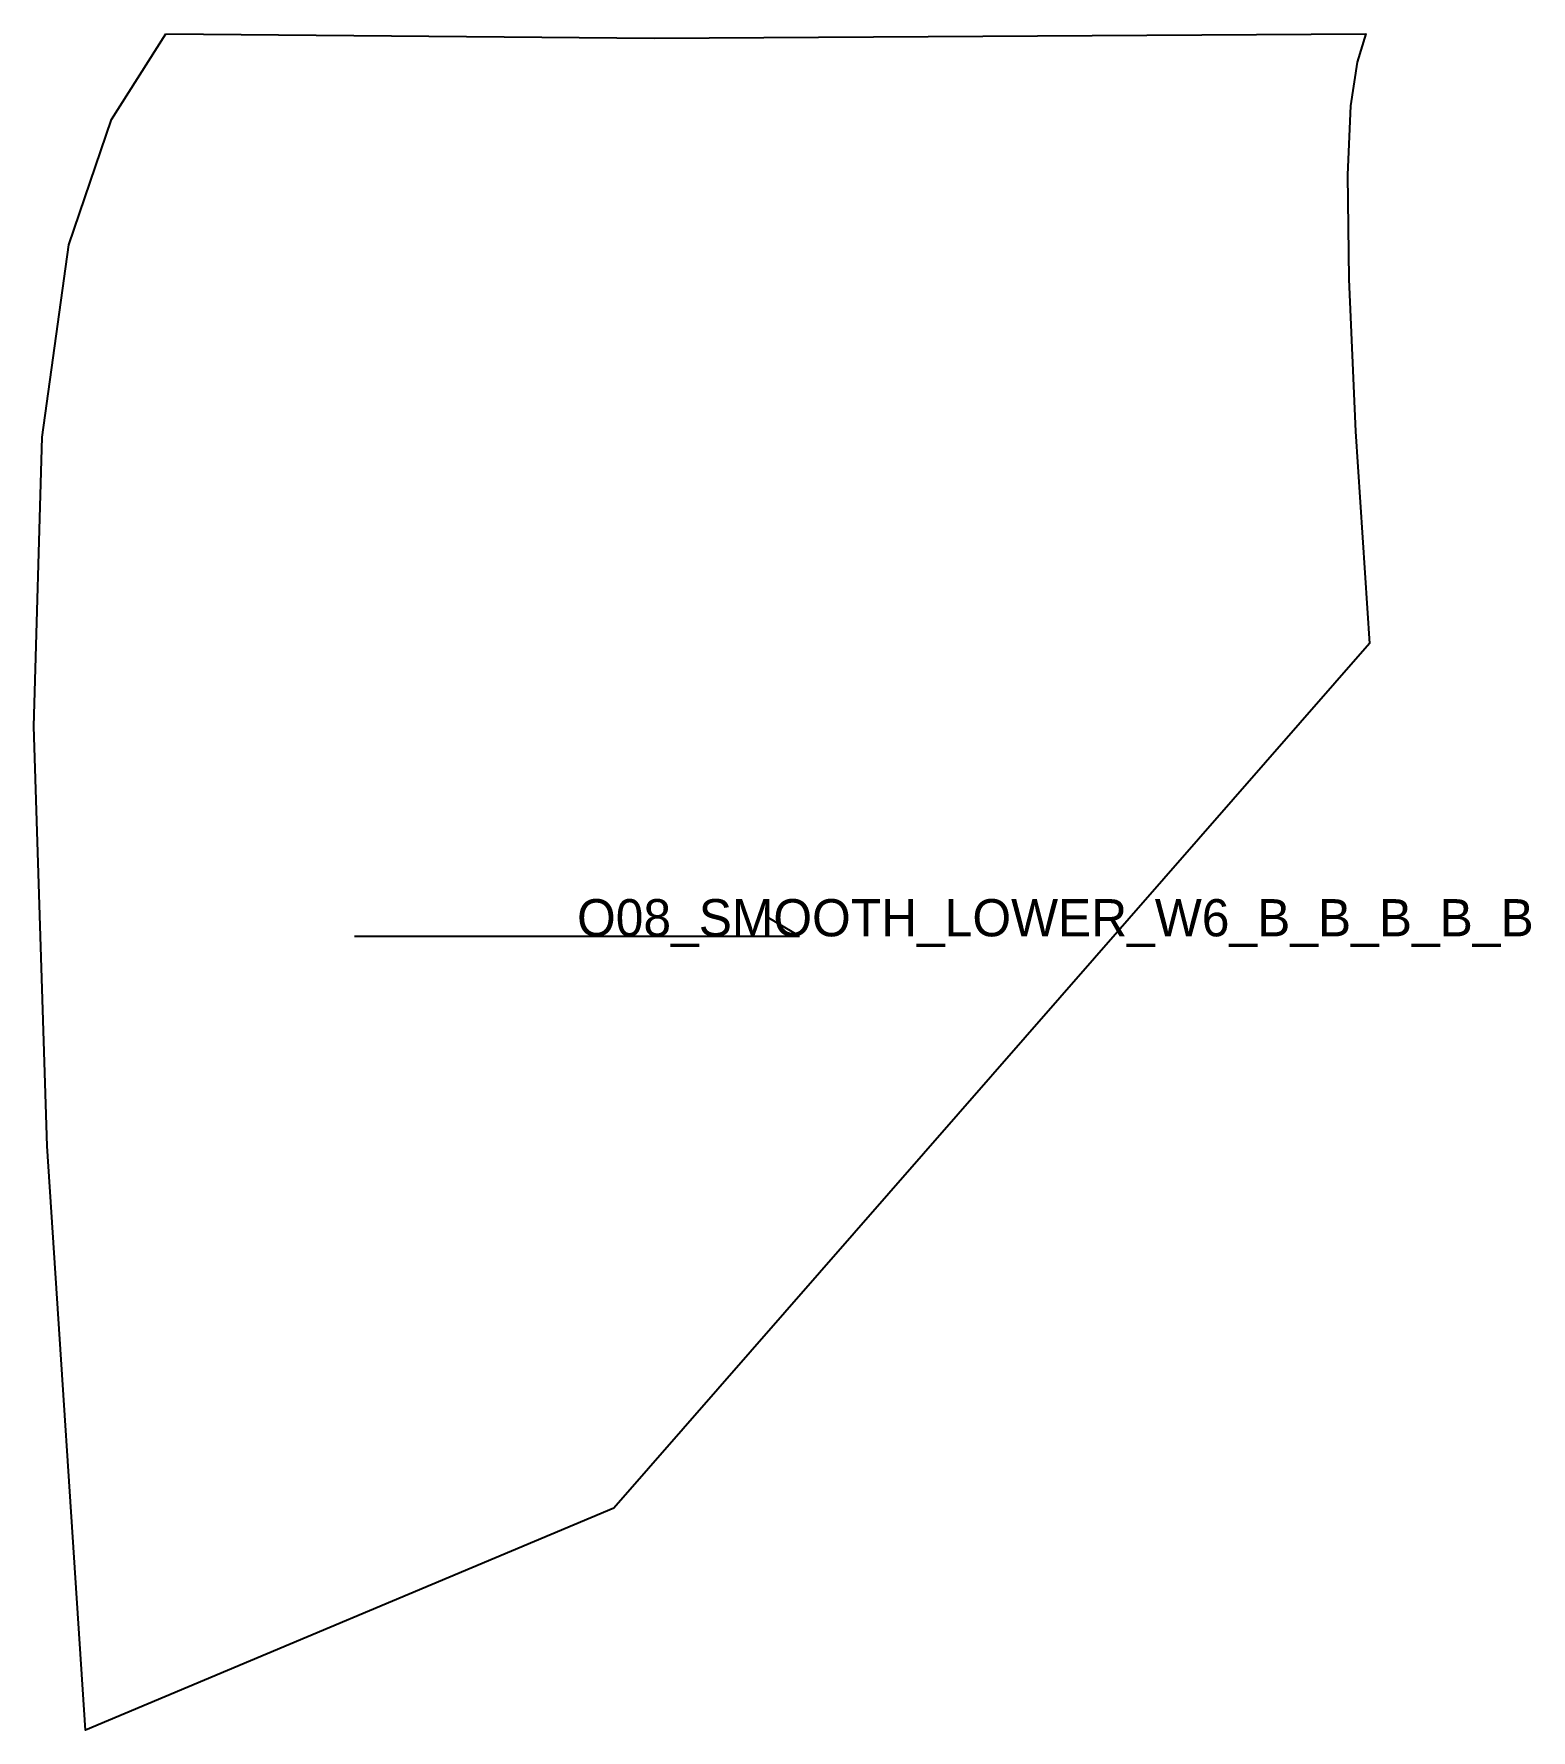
# Model space of a CAD drawing. Header units: millimetres. Extents: x -21 to 220, y -274 to 0.
import ezdxf

# ---------------------------------------------------------------- set-up
doc = ezdxf.new("R2010")
doc.units = ezdxf.units.MM
for name, color, linetype in [('CUT', 1, 'Continuous'), ('GRAIN', 3, 'Continuous'), ('LABEL', 7, 'Continuous'), ('SEW', 5, 'Continuous')]:
    doc.layers.add(name, color=color, linetype=linetype)

msp = doc.modelspace()

# ---------------------------------------------------------------- linework, layer by layer
at = {"layer": 'CUT'}
msp.add_lwpolyline([(0, 0), (78.82, -0.71), (193.53, 0), (192.16, -4.53), (191.1, -11.59), (190.6, -22.7), (190.81, -39.57), (191.89, -64.1), (194.13, -98.3), (72.27, -237.76), (-12.96, -273.54), (-19.11, -179.36), (-21.27, -111.71), (-19.96, -65.03), (-15.66, -34), (-8.78, -13.82), (0, 0)], close=True, dxfattribs=at)
at = {"layer": 'GRAIN'}
for p, q in [((102.23, -145.53), (97.23, -142.53)), ((30.43, -145.53), (102.23, -145.53))]:
    msp.add_line(p, q, dxfattribs=at)
at = {"layer": 'SEW'}
msp.add_lwpolyline([(0, 0), (78.82, -0.71), (193.53, 0), (192.16, -4.53), (191.1, -11.59), (190.6, -22.7), (190.81, -39.57), (191.89, -64.1), (194.13, -98.3), (72.27, -237.76), (-12.96, -273.54), (-19.11, -179.36), (-21.27, -111.71), (-19.96, -65.03), (-15.66, -34), (-8.78, -13.82)], close=True, dxfattribs=at)

# ---------------------------------------------------------------- texts
at = {"layer": 'LABEL'}
msp.add_text('O08_SMOOTH_LOWER_W6_B_B_B_B_B', height=6, dxfattribs=at).set_placement((66.33, -145.53))

doc.saveas('drawing.dxf')
